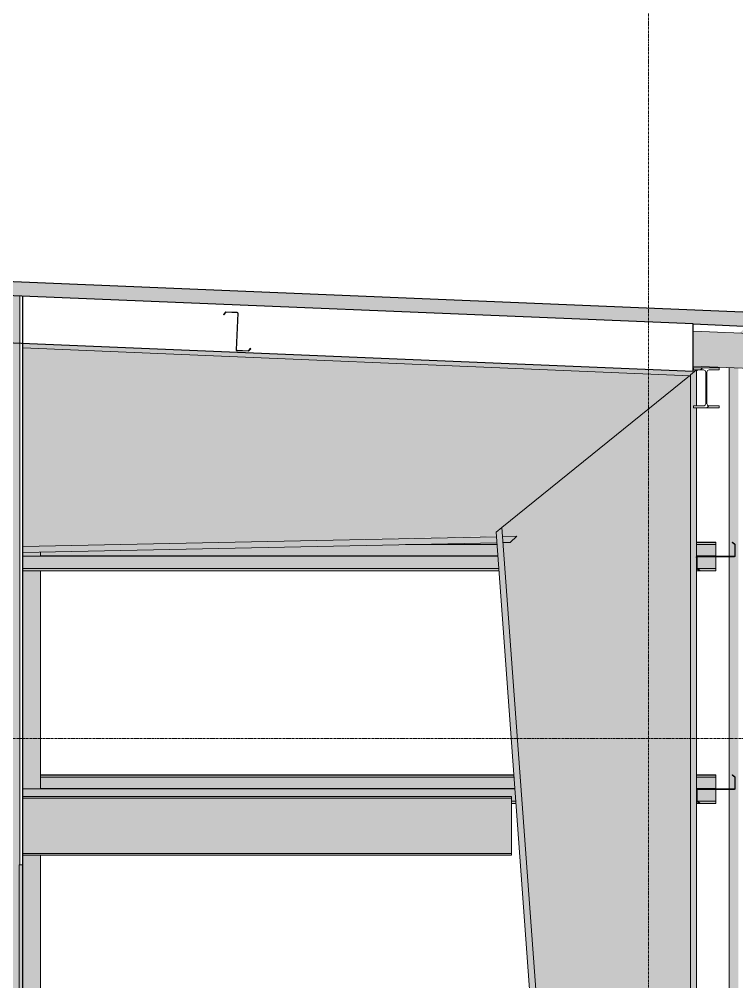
# Model space of a CAD drawing. Header units: inches. Extents: x -27425 to 3657, y -265 to 853.
# Drawn here: x -736.6 to -587.9, y 201.6 to 401.1 of the extents above; entities that cross this region are included whole.
import ezdxf

# ---------------------------------------------------------------- set-up
doc = ezdxf.new("R2010")
doc.units = ezdxf.units.IN
doc.header["$MEASUREMENT"] = 0
doc.linetypes.add('Grid Line 1_2_', pattern=[0.875, 0.5, -0.125, 0.125, -0.125])
for name, color, linetype, lineweight in [('A-CLNG', 13, 'Continuous', 9), ('A-FLOR-LEVL', 51, 'Continuous', 9), ('A-GLAZ-CWMG', 51, 'Continuous', 9), ('A-ROOF', 132, 'Continuous', 9), ('A-WALL', 113, 'Continuous', 9), ('A-WALL-PATT', 111, 'Continuous', 25), ('I-WALL', 2, 'Continuous', 9), ('S-BEAM', 12, 'Continuous', 9), ('S-COLS', 52, 'Continuous', 9), ('S-GRID', 1, 'Continuous', 9)]:
    doc.layers.add(name, color=color, linetype=linetype, lineweight=lineweight)
pattern_1 = [(45, (22063.858, 65.275), (-19.007, 19.007), []), (45, (22063.858, 94.075), (-19.007, 19.007), [])]

# ---------------------------------------------------------------- blocks, each defined once
blk = doc.blocks.new('Girt_Z - 8_D-904143-Section 5')
at = {"layer": 'S-BEAM'}
h = blk.add_hatch(dxfattribs=at)
h.set_pattern_fill('FP_16', color=256, style=0, pattern_type=2)
h.set_pattern_definition(pattern_1)
h.paths.add_polyline_path([(22360.63, 238.52), (22360.7, 238.6), (22360.16, 239.05), (22360.16, 241.37), (22360.05, 241.37), (22360.05, 239)], flags=0)
h.paths.add_polyline_path([(22360.24, 241.45), (22367.87, 241.45), (22367.87, 241.55), (22360.24, 241.55)], flags=0)
h.paths.add_polyline_path([(22367.94, 241.63), (22368.05, 241.63), (22368.05, 244), (22367.48, 244.48), (22367.41, 244.4), (22367.94, 243.95)], flags=0)
at = {"layer": 'S-BEAM', "lineweight": 15}
for p, q in [((22367.48, 244.48), (22367.41, 244.4)), ((22367.41, 244.4), (22367.94, 243.95)), ((22368.05, 244), (22367.48, 244.48)), ((22367.94, 243.95), (22367.94, 241.63)), ((22368.05, 241.63), (22368.05, 244)), ((22367.87, 241.55), (22360.24, 241.55)), ((22360.05, 241.37), (22360.05, 239)), ((22360.16, 239.05), (22360.16, 241.37)), ((22360.24, 241.45), (22367.87, 241.45)), ((22360.05, 239), (22360.63, 238.52)), ((22360.7, 238.6), (22360.16, 239.05)), ((22360.63, 238.52), (22360.7, 238.6))]:
    blk.add_line(p, q, dxfattribs=at)
for centre, radius, start, end in [((22360.24, 241.37), 0.188, 90, 180), ((22367.87, 241.63), 0.188, 270, 0), ((22367.87, 241.63), 0.0782, 270, 356.9576), ((22360.24, 241.37), 0.0782, 90, 177.8773)]:
    blk.add_arc(centre, radius, start, end, dxfattribs=at)
blk = doc.blocks.new('Girt_Z - 8_D-915553-Section 5')
at = {"layer": 'S-BEAM'}
h = blk.add_hatch(dxfattribs=at)
h.set_pattern_fill('FP_16', color=256, style=0, pattern_type=2)
h.set_pattern_definition(pattern_1)
h.paths.add_polyline_path([(22360.63, 286.77), (22360.7, 286.85), (22360.16, 287.3), (22360.16, 289.62), (22360.05, 289.62), (22360.05, 287.25)], flags=0)
h.paths.add_polyline_path([(22360.24, 289.7), (22367.87, 289.7), (22367.87, 289.8), (22360.24, 289.8)], flags=0)
h.paths.add_polyline_path([(22367.94, 289.88), (22368.05, 289.88), (22368.05, 292.25), (22367.48, 292.73), (22367.41, 292.65), (22367.94, 292.2)], flags=0)
at = {"layer": 'S-BEAM', "lineweight": 15}
for p, q in [((22367.48, 292.73), (22367.41, 292.65)), ((22367.41, 292.65), (22367.94, 292.2)), ((22368.05, 292.25), (22367.48, 292.73)), ((22367.94, 292.2), (22367.94, 289.88)), ((22368.05, 289.88), (22368.05, 292.25)), ((22360.05, 289.62), (22360.05, 287.25)), ((22360.16, 287.3), (22360.16, 289.62)), ((22367.87, 289.8), (22360.24, 289.8)), ((22360.24, 289.7), (22367.87, 289.7)), ((22360.05, 287.25), (22360.63, 286.77)), ((22360.7, 286.85), (22360.16, 287.3)), ((22360.63, 286.77), (22360.7, 286.85))]:
    blk.add_line(p, q, dxfattribs=at)
for centre, radius, start, end in [((22360.24, 289.62), 0.188, 90, 180), ((22360.24, 289.62), 0.0782, 90, 177.8773), ((22367.87, 289.88), 0.188, 270, 0), ((22367.87, 289.88), 0.0782, 270, 356.9576)]:
    blk.add_arc(centre, radius, start, end, dxfattribs=at)
blk = doc.blocks.new('Dimension Lumber - 2x8-945061-Section 5')
at = {"layer": 'S-BEAM'}
for points in [[(22421.54, 326.6), (22421.85, 333.84), (22359.3, 336.45), (22359.3, 329.19), (22414.19, 326.9)], [(22370.24, 328.74), (22370.24, 328.76), (22369.57, 328.76)]]:
    blk.add_hatch(color=256, dxfattribs=at).paths.add_polyline_path(points, flags=0)
for p, q in [((22359.3, 336.45), (22421.85, 333.84)), ((22421.85, 333.84), (22421.54, 326.6)), ((22359.3, 329.19), (22369.57, 328.76)), ((22369.57, 328.76), (22370.24, 328.74)), ((22370.24, 328.74), (22421.54, 326.6))]:
    blk.add_line(p, q, dxfattribs=at)
blk = doc.blocks.new('Family7 - Family7-772884-Section 5')
at = {"layer": 'S-BEAM'}
h = blk.add_hatch(color=256, dxfattribs=at)
h.paths.add_polyline_path([(22358.8, 327.21), (22358.8, 327.4), (22360.05, 328.41), (22359.3, 328.41), (22359.3, 328.19), (22220.43, 333.98), (22220.43, 332.98), (22336.72, 328.13)], flags=0)
h.paths.add_polyline_path([(22360.05, 328.23), (22360.24, 328.4), (22360.05, 328.41)], flags=0)
h.paths.add_polyline_path([(22215.68, 333.17), (22215.68, 334.17), (21387.43, 368.68), (21387.43, 367.68), (22205.1, 333.61)], flags=0)
h.paths.add_polyline_path([(21382.68, 367.88), (21382.68, 368.88), (21135.05, 379.2), (21135.05, 378.2), (21365.83, 368.58)], flags=0)
h = blk.add_hatch(color=256, dxfattribs=at)
h.paths.add_polyline_path([(21747.06, 281.89), (22215.68, 291.69), (22215.68, 333.17), (21387.43, 367.68), (21387.43, 319.56), (21670.8, 289.88), (21670.83, 293.35), (21671.08, 293.79), (21671.36, 293.97), (21671.75, 293.97), (21672.08, 293.74), (21672.28, 293.35), (21672.3, 292.35), (21672.3, 289.72), (21747, 281.89)], flags=0)
h.paths.add_polyline_path([(22220.43, 291.79), (22318.57, 293.93), (22318.51, 294.77), (22358.58, 327.22), (22220.43, 332.98), (22220.43, 292.65)], flags=0)
h.paths.add_polyline_path([(21382.68, 320.05), (21382.68, 367.88), (21137.73, 378.09), (21176.85, 341.61), (21329.68, 325.6)], flags=0)
h = blk.add_hatch(color=256, dxfattribs=at)
h.paths.add_polyline_path([(21747, 280.64), (22215.68, 290.44), (22215.68, 291.69), (21747.06, 281.89), (21672.3, 289.72), (21672.3, 288.46), (21717, 283.78)], flags=0)
h.paths.add_polyline_path([(21670.8, 288.62), (21670.8, 289.88), (21631.93, 293.88), (21632.2, 293.56), (21632.3, 293.12), (21632.3, 292.65), (21668.59, 288.85)], flags=0)
h.paths.add_polyline_path([(22220.43, 290.54), (22318.67, 292.6), (22318.51, 293.84), (22220.43, 291.79), (22220.43, 290.76)], flags=0)
h.paths.add_polyline_path([(22319.92, 292.62), (22321.38, 292.65), (22322.77, 293.93), (22319.83, 293.87), (22319.92, 292.63)], flags=0)
h.paths.add_polyline_path([(21630.8, 292.81), (21630.83, 293.35), (21631.07, 293.78), (21631.36, 293.97), (21630.9, 294.05), (21387.43, 319.56), (21387.43, 318.3), (21630.02, 292.89)], flags=0)
h.paths.add_polyline_path([(21382.68, 318.8), (21382.68, 320.05), (21175.78, 341.72), (21177.54, 340.28), (21329.68, 324.35)], flags=0)
for p, q in [((22220.43, 332.98), (22358.8, 327.21)), ((22359.42, 328.44), (22359.3, 328.44)), ((22360.24, 328.4), (22359.65, 328.43)), ((22360.05, 328.23), (22360.24, 328.4)), ((22318.58, 293.84), (22220.43, 291.79)), ((22322.77, 293.93), (22319.83, 293.87)), ((22321.38, 292.65), (22322.77, 293.93)), ((22220.43, 290.54), (22318.67, 292.6)), ((22319.92, 292.62), (22321.38, 292.65))]:
    blk.add_line(p, q, dxfattribs=at)
blk = doc.blocks.new('Girt_Z - 8_D-V108-Section 5')
at = {"layer": 'S-BEAM'}
h = blk.add_hatch(color=256, dxfattribs=at)
h.paths.add_polyline_path([(22224.05, 243.95), (22322.23, 243.95), (22322.19, 244.4), (22224.05, 244.4)], flags=0)
h.paths.add_polyline_path([(22364.05, 243.95), (22364.05, 244.4), (22360.05, 244.4), (22360.05, 243.95)], flags=0)
h = blk.add_hatch(color=256, dxfattribs=at)
h.paths.add_polyline_path([(22224.05, 241.63), (22322.39, 241.63), (22322.23, 243.95), (22224.05, 243.95)], flags=0)
h.paths.add_polyline_path([(22364.05, 241.63), (22364.05, 243.95), (22360.05, 243.95), (22360.05, 241.63)], flags=0)
for points in [[(22364.05, 244.4), (22364.05, 244.48), (22360.05, 244.4)], [(22364.05, 241.55), (22364.05, 241.63), (22360.24, 241.55)]]:
    blk.add_hatch(color=256, dxfattribs=at).paths.add_polyline_path(points, flags=0)
h = blk.add_hatch(color=256, dxfattribs=at)
h.paths.add_polyline_path([(22220.43, 241.37), (22322.41, 241.37), (22322.4, 241.55), (22220.43, 241.5), (22220.43, 241.38)], flags=0)
h.paths.add_polyline_path([(22360.24, 241.5), (22360.24, 241.55), (22360.05, 241.5)], flags=0)
h.paths.add_polyline_path([(22360.05, 241.37), (22360.16, 241.37), (22360.24, 241.37), (22360.16, 241.5), (22360.05, 241.5), (22360.05, 241.37)], flags=0)
h = blk.add_hatch(color=256, dxfattribs=at)
h.paths.add_polyline_path([(22321.68, 239), (22322.59, 239), (22322.41, 241.37), (22220.43, 241.37), (22220.43, 240), (22321.68, 240), (22321.68, 239.11)], flags=0)
h.paths.add_polyline_path([(22360.63, 239), (22364.05, 239), (22364.05, 241.37), (22360.16, 241.37), (22360.22, 239)], flags=0)
h = blk.add_hatch(color=256, dxfattribs=at)
h.paths.add_polyline_path([(22322.62, 238.52), (22322.59, 239), (22321.68, 238.94), (22321.68, 238.52)], flags=0)
h.paths.add_polyline_path([(22360.63, 238.52), (22360.05, 239), (22360.05, 238.52), (22360.16, 238.52)], flags=0)
h.paths.add_polyline_path([(22364.05, 238.52), (22364.05, 239), (22360.22, 239), (22360.7, 238.6), (22360.7, 238.52)], flags=0)
for p, q in [((22322.19, 244.48), (22224.05, 244.48)), ((22322.19, 244.4), (22224.05, 244.4)), ((22322.23, 243.95), (22224.05, 243.95)), ((22364.05, 244.48), (22360.05, 244.48)), ((22364.05, 244.4), (22360.05, 244.4)), ((22364.05, 243.95), (22360.05, 243.95)), ((22364.05, 244.48), (22364.05, 244.4)), ((22364.05, 244.4), (22364.05, 243.95)), ((22364.05, 243.95), (22364.05, 241.63)), ((22322.4, 241.55), (22220.43, 241.55)), ((22322.39, 241.63), (22224.05, 241.63)), ((22364.05, 241.63), (22360.05, 241.63)), ((22360.24, 241.55), (22360.05, 241.55)), ((22364.05, 241.63), (22364.05, 241.55)), ((22364.05, 241.37), (22364.05, 239)), ((22321.68, 239), (22322.59, 239)), ((22322.62, 238.52), (22321.68, 238.52)), ((22364.05, 238.52), (22360.05, 238.52)), ((22360.21, 239), (22364.05, 239)), ((22364.05, 239), (22364.05, 238.52))]:
    blk.add_line(p, q, dxfattribs=at)
blk = doc.blocks.new('Girt_Z - 8_D-V109-Section 5')
at = {"layer": 'S-BEAM'}
h = blk.add_hatch(color=256, dxfattribs=at)
h.paths.add_polyline_path([(22318.87, 289.88), (22318.7, 292.2), (22299.69, 292.2), (22224.05, 290.62), (22224.05, 289.88), (22318.51, 289.88)], flags=0)
h.paths.add_polyline_path([(22364.05, 289.88), (22364.05, 292.2), (22360.05, 292.2), (22360.05, 289.88)], flags=0)
h = blk.add_hatch(color=256, dxfattribs=at)
h.paths.add_polyline_path([(22318.7, 292.2), (22318.67, 292.6), (22299.69, 292.2), (22318.51, 292.2)], flags=0)
h.paths.add_polyline_path([(22364.05, 292.2), (22364.05, 292.65), (22360.05, 292.65), (22360.05, 292.2)], flags=0)
for points in [[(22364.05, 292.65), (22364.05, 292.73), (22360.05, 292.65)], [(22364.05, 289.8), (22364.05, 289.88), (22360.24, 289.8)]]:
    blk.add_hatch(color=256, dxfattribs=at).paths.add_polyline_path(points, flags=0)
h = blk.add_hatch(color=256, dxfattribs=at)
h.paths.add_polyline_path([(22220.43, 289.62), (22318.89, 289.62), (22318.87, 289.8), (22220.43, 289.75), (22220.43, 289.63)], flags=0)
h.paths.add_polyline_path([(22360.24, 289.75), (22360.24, 289.8), (22360.05, 289.75)], flags=0)
h.paths.add_polyline_path([(22364.05, 289.62), (22364.05, 289.7), (22360.16, 289.62)], flags=0)
h = blk.add_hatch(color=256, dxfattribs=at)
h.paths.add_polyline_path([(22364.05, 287.25), (22364.05, 289.62), (22360.16, 289.62), (22360.22, 287.25), (22360.7, 287.25)], flags=0)
h.paths.add_polyline_path([(22259.26, 287.25), (22319.06, 287.25), (22318.89, 289.62), (22220.43, 289.62), (22220.43, 287.25)], flags=0)
h = blk.add_hatch(color=256, dxfattribs=at)
h.paths.add_polyline_path([(22360.63, 286.77), (22360.05, 287.25), (22360.05, 286.77), (22360.16, 286.77)], flags=0)
h.paths.add_polyline_path([(22360.7, 286.77), (22364.05, 286.77), (22364.05, 287.25), (22360.22, 287.25), (22360.7, 286.85), (22360.63, 286.77)], flags=0)
h.paths.add_polyline_path([(22259.26, 286.77), (22319.1, 286.77), (22319.06, 287.25), (22220.43, 287.25), (22220.43, 286.77)], flags=0)
for p, q in [((22318.7, 292.2), (22299.69, 292.2)), ((22364.05, 292.73), (22360.05, 292.73)), ((22364.05, 292.65), (22360.05, 292.65)), ((22364.05, 292.2), (22360.05, 292.2)), ((22364.05, 292.73), (22364.05, 292.65)), ((22364.05, 292.65), (22364.05, 292.2)), ((22364.05, 292.2), (22364.05, 289.88)), ((22318.87, 289.8), (22220.43, 289.8)), ((22318.87, 289.88), (22224.05, 289.88)), ((22364.05, 289.88), (22360.05, 289.88)), ((22360.24, 289.8), (22360.05, 289.8)), ((22364.05, 289.88), (22364.05, 289.8)), ((22364.05, 289.62), (22364.05, 287.25)), ((22220.43, 287.25), (22319.06, 287.25)), ((22319.1, 286.77), (22220.43, 286.77)), ((22364.05, 286.77), (22360.05, 286.77)), ((22360.21, 287.25), (22364.05, 287.25)), ((22364.05, 287.25), (22364.05, 286.77))]:
    blk.add_line(p, q, dxfattribs=at)
blk = doc.blocks.new('Girt_Z - 8_D-V126-Section 5')
at = {"layer": 'S-BEAM'}
h = blk.add_hatch(dxfattribs=at)
h.set_pattern_fill('FP_16', color=256, style=0, pattern_type=2)
h.set_pattern_definition(pattern_1)
h.paths.add_polyline_path([(22267.17, 332.28), (22267.67, 332.83), (22267.59, 332.91), (22267.12, 332.39), (22264.8, 332.49), (22264.8, 332.38)], flags=0)
h.paths.add_polyline_path([(22264.73, 332.57), (22265.05, 340.19), (22264.94, 340.19), (22264.62, 332.57)], flags=0)
h.paths.add_polyline_path([(22262.08, 339.85), (22262.55, 340.37), (22264.87, 340.27), (22264.87, 340.38), (22262.5, 340.48), (22262, 339.93)], flags=0)
at = {"layer": 'S-BEAM', "lineweight": 15}
for p, q in [((22262.5, 340.48), (22262, 339.93)), ((22262, 339.93), (22262.08, 339.85)), ((22262.08, 339.85), (22262.55, 340.37)), ((22264.87, 340.38), (22262.5, 340.48)), ((22262.55, 340.37), (22264.87, 340.27)), ((22264.94, 340.19), (22264.62, 332.57)), ((22264.73, 332.57), (22265.05, 340.19)), ((22267.12, 332.39), (22264.8, 332.49)), ((22264.8, 332.38), (22267.17, 332.28)), ((22267.59, 332.91), (22267.12, 332.39)), ((22267.17, 332.28), (22267.67, 332.83)), ((22267.67, 332.83), (22267.59, 332.91))]:
    blk.add_line(p, q, dxfattribs=at)
for centre, radius, start, end in [((22264.86, 340.2), 0.187, 357.6141, 87.6141), ((22264.86, 340.2), 0.0782, 357.6141, 85.4913), ((22264.81, 332.57), 0.188, 177.6141, 267.6141), ((22264.81, 332.57), 0.0782, 177.6141, 264.5717)]:
    blk.add_arc(centre, radius, start, end, dxfattribs=at)
blk = doc.blocks.new('W-Wide Flange - W12X26-943848-Section 5')
at = {"layer": 'S-BEAM'}
h = blk.add_hatch(color=256, dxfattribs=at)
h.paths.add_polyline_path([(22318.51, 239.62), (22321.68, 239.62), (22321.68, 240), (22220.43, 240), (22220.43, 239.62), (22297.99, 239.62)], flags=0)
h.paths.add_polyline_path([(21674.55, 239.62), (21722.93, 239.62), (21722.93, 240), (21674.55, 240)], flags=0)
h = blk.add_hatch(color=256, dxfattribs=at)
h.paths.add_polyline_path([(21674.55, 238.94), (21722.93, 238.94), (21722.93, 239.62), (21674.55, 239.57), (21674.55, 239.04)], flags=0)
h.paths.add_polyline_path([(22220.43, 238.94), (22321.68, 238.94), (22321.68, 239.62), (22220.43, 239.54), (22220.43, 238.95)], flags=0)
h = blk.add_hatch(color=256, dxfattribs=at)
h.paths.add_polyline_path([(22319.69, 228.84), (22321.68, 228.84), (22321.68, 238.94), (22220.43, 238.94), (22220.43, 228.84), (22318.51, 228.84)], flags=0)
h.paths.add_polyline_path([(21678.27, 228.84), (21722.93, 228.84), (21722.93, 238.94), (21674.55, 238.94), (21674.55, 228.84)], flags=0)
h = blk.add_hatch(color=256, dxfattribs=at)
h.paths.add_polyline_path([(21717, 228.16), (21722.93, 228.22), (21722.93, 228.84), (21674.55, 228.77), (21674.55, 228.16), (21697.64, 228.16)], flags=0)
h.paths.add_polyline_path([(22321.68, 228.16), (22321.68, 228.84), (22220.43, 228.84), (22220.43, 228.16), (22318.51, 228.16)], flags=0)
h = blk.add_hatch(color=256, dxfattribs=at)
h.paths.add_polyline_path([(22318.51, 227.78), (22321.68, 227.78), (22321.68, 228.16), (22220.43, 228.16), (22220.43, 227.78), (22297.99, 227.78)], flags=0)
h.paths.add_polyline_path([(21674.55, 227.78), (21722.93, 227.78), (21722.93, 228.16), (21674.55, 228.16)], flags=0)
for p, q in [((22220.43, 240), (22321.68, 240)), ((22220.43, 239.62), (22321.68, 239.62)), ((22321.68, 240), (22321.68, 239.62)), ((22321.68, 239.62), (22321.68, 238.94)), ((22321.68, 238.94), (22321.68, 228.84)), ((22220.43, 228.16), (22321.68, 228.16)), ((22220.43, 227.78), (22321.68, 227.78)), ((22321.68, 228.84), (22321.68, 228.16)), ((22321.68, 228.16), (22321.68, 227.78))]:
    blk.add_line(p, q, dxfattribs=at)
blk = doc.blocks.new('Rectangular Mullion - Profile_Polycarbonate_Upper and left-937187-Section 5')
at = {"layer": 'A-GLAZ-CWMG'}
h = blk.add_hatch(color=256, dxfattribs=at)
h.paths.add_polyline_path([(22366.82, 0), (22370.44, 0), (22370.44, 45.52), (22366.82, 45.52), (22366.82, 20.16)], flags=0)
h.paths.add_polyline_path([(22370.44, 48.55), (22370.44, 93.77), (22366.82, 93.77), (22366.82, 48.55)], flags=0)
h.paths.add_polyline_path([(22370.44, 96.8), (22370.44, 138.24), (22366.82, 138.39), (22366.82, 96.8)], flags=0)
h.paths.add_polyline_path([(22370.35, 160.76), (22370.21, 160.94), (22368.68, 161), (22368.68, 160.83), (22369.89, 160.78)], flags=0)
h.paths.add_polyline_path([(22370.44, 173.14), (22370.44, 328.73), (22370.24, 328.74), (22370.24, 192.06), (22368.67, 192.06), (22368.67, 328.76), (22368.67, 328.8), (22366.82, 328.88), (22366.82, 289.8), (22367.87, 289.8), (22367.87, 289.7), (22366.82, 289.7), (22366.82, 241.55), (22367.87, 241.55), (22367.87, 241.45), (22366.82, 241.45), (22366.82, 193.3), (22367.87, 193.3), (22367.87, 193.2), (22366.82, 193.2), (22366.82, 192), (22368.68, 192), (22368.68, 173.22)], flags=0)
h.paths.add_polyline_path([(22367.94, 193.38), (22367.87, 195.76), (22367.41, 196.15), (22367.48, 196.23), (22368.05, 195.7), (22368.05, 193.38)], flags=0)
h.paths.add_polyline_path([(22367.94, 241.63), (22367.87, 244.01), (22367.41, 244.4), (22367.48, 244.48), (22368.05, 243.95), (22368.05, 241.63)], flags=0)
h.paths.add_polyline_path([(22367.94, 289.88), (22367.87, 292.26), (22367.41, 292.65), (22367.48, 292.73), (22368.05, 292.2), (22368.05, 289.88)], flags=0)
h.paths.add_polyline_path([(22370.44, 335.98), (22370.44, 337.48), (22368.94, 336.05)], flags=0)
for p, q in [((22366.82, 328.88), (22366.82, 289.8)), ((22366.82, 289.71), (22366.82, 241.55)), ((22366.82, 241.46), (22366.82, 193.3))]:
    blk.add_line(p, q, dxfattribs=at)
blk = doc.blocks.new('Rectangular Mullion - Profile_Polycarbonate_right-937188-Section 5')
at = {"layer": 'A-GLAZ-CWMG'}
h = blk.add_hatch(color=256, dxfattribs=at)
h.paths.add_polyline_path([(22220.43, 0), (22224.05, 0), (22224.05, 45.52), (22220.43, 45.52)], flags=0)
h.paths.add_polyline_path([(22220.43, 48.55), (22224.05, 48.55), (22224.05, 93.77), (22220.43, 93.77)], flags=0)
h.paths.add_polyline_path([(22220.43, 96.8), (22224.05, 96.8), (22224.05, 142.02), (22220.43, 142.02)], flags=0)
h.paths.add_polyline_path([(22220.43, 145.05), (22224.05, 145.05), (22224.05, 190.27), (22220.43, 190.27), (22220.43, 170.2)], flags=0)
h.paths.add_polyline_path([(22224.05, 193.3), (22224.05, 227.78), (22220.43, 227.78), (22220.43, 193.3), (22220.53, 193.3)], flags=0)
h.paths.add_polyline_path([(22220.53, 241.55), (22224.05, 241.55), (22224.05, 286.77), (22220.43, 286.77), (22220.43, 241.55)], flags=0)
h.paths.add_polyline_path([(22220.43, 289.8), (22224.05, 289.8), (22224.05, 290.62), (22220.43, 290.54)], flags=0)
for p, q in [((22224.05, 289.8), (22224.05, 290.62)), ((22224.05, 241.55), (22224.05, 286.77)), ((22224.05, 193.3), (22224.05, 227.78))]:
    blk.add_line(p, q, dxfattribs=at)
blk = doc.blocks.new('W-Wide Flange - W8X21-946647-Section 5')
at = {"layer": 'S-BEAM'}
h = blk.add_hatch(dxfattribs=at)
h.set_pattern_fill('FP_16', color=256, style=0, pattern_type=2)
h.set_pattern_definition(pattern_1)
h.paths.add_polyline_path([(22364.69, 320.55), (22364.69, 320.95), (22362.65, 320.95), (22362.32, 321.09), (22362.18, 321.42), (22362.18, 327.95), (22362.32, 328.29), (22362.65, 328.43), (22364.69, 328.43), (22364.69, 328.83), (22359.42, 328.83), (22359.42, 328.43), (22361.45, 328.43), (22361.79, 328.29), (22361.93, 327.95), (22361.93, 321.42), (22361.79, 321.09), (22361.45, 320.95), (22359.42, 320.95), (22359.42, 320.55)], flags=0)
at = {"layer": 'S-BEAM', "lineweight": 15}
for p, q in [((22364.69, 328.83), (22359.42, 328.83)), ((22359.42, 328.83), (22359.42, 328.43)), ((22359.42, 328.43), (22361.45, 328.43)), ((22361.93, 327.95), (22361.93, 321.42)), ((22362.18, 321.42), (22362.18, 327.95)), ((22362.65, 328.43), (22364.69, 328.43)), ((22364.69, 328.43), (22364.69, 328.83)), ((22361.45, 320.95), (22359.42, 320.95)), ((22359.42, 320.95), (22359.42, 320.55)), ((22359.42, 320.55), (22364.69, 320.55)), ((22364.69, 320.95), (22362.65, 320.95)), ((22364.69, 320.55), (22364.69, 320.95))]:
    blk.add_line(p, q, dxfattribs=at)
for centre, start, end in [((22361.45, 327.95), 0, 90), ((22362.65, 327.95), 90, 180), ((22361.45, 321.42), 270, 0), ((22362.65, 321.42), 180, 270)]:
    blk.add_arc(centre, 0.475, start, end, dxfattribs=at)

msp = doc.modelspace()

# ---------------------------------------------------------------- hatches: boundary and pattern name
at = {"layer": 'A-ROOF'}
msp.add_hatch(color=256, dxfattribs=at).paths.add_polyline_path([(-534.24, 335.33), (-534.24, 338.21), (-1833.99, 392.37), (-1833.99, 389.49), (-542.1, 335.66)], flags=0)
at = {"layer": 'A-WALL'}
for points in [[(-742.61, 0), (-736.61, 0), (-736.61, 225.78), (-740.61, 225.78), (-740.61, 240), (-742.61, 240), (-742.61, 95.18)], [(-736.61, 0), (-735.86, 0), (-735.86, 225.78), (-736.61, 225.78), (-736.61, 95.18)]]:
    msp.add_hatch(color=256, dxfattribs=at).paths.add_polyline_path(points, flags=0)
at = {"layer": 'A-WALL-PATT', "lineweight": 9}
h = msp.add_hatch(dxfattribs=at)
h.set_pattern_fill('FP_21', color=256, style=0, pattern_type=2)
h.set_pattern_definition([(0, (22063.858, 65.275), (61.44, 15.36), [2.534, -43.546, 2.534, -43.546, -245.76]), (0, (22063.858, 65.275), (61.44, 15.36), [-92.16, 2.534, -89.626, 2.534, -43.546, -107.52]), (0, (22063.858, 65.275), (61.44, 15.36), [-230.4, 2.534, -28.186, 2.534, -74.266]), (120, (22086.898, 72.955), (-44.02215, 45.528601), [2.534, -43.546, 2.534, -43.546, -245.76]), (120, (22086.898, 72.955), (-44.02215, 45.528601), [-92.16, 2.534, -89.626, 2.534, -43.546, -107.52]), (120, (22086.898, 72.955), (-44.02215, 45.528601), [-230.4, 2.534, -28.186, 2.534, -74.266]), (240, (22094.578, 103.675), (-17.41785, -60.888601), [2.534, -43.546, 2.534, -43.546, -245.76]), (240, (22094.578, 103.675), (-17.41785, -60.888601), [-92.16, 2.534, -89.626, 2.534, -43.546, -107.52]), (240, (22094.578, 103.675), (-17.41785, -60.888601), [-230.4, 2.534, -28.186, 2.534, -74.266])])
h.paths.add_polyline_path([(-736.49, 225.78), (-735.86, 225.78), (-735.86, 343.73), (-736.49, 343.76), (-736.49, 226.47)], flags=0)
at = {"layer": 'I-WALL'}
msp.add_hatch(color=256, dxfattribs=at).paths.add_polyline_path([(-736.49, 225.78), (-736.49, 343.76), (-739.99, 343.91), (-739.99, 225.78), (-736.61, 225.78)], flags=0)
at = {"layer": 'S-COLS'}
for points in [[(-597.49, 0), (-596.24, 0), (-596.24, 145), (-596.99, 145), (-596.99, 192), (-596.24, 192), (-596.24, 320.55), (-596.87, 320.55), (-596.87, 320.95), (-596.24, 320.95), (-596.24, 328.41), (-597.49, 327.4), (-597.49, 20.16)], [(-603.24, 0), (-597.49, 0), (-597.49, 327.21), (-597.72, 327.21), (-636.59, 295.73), (-636.46, 293.87), (-633.52, 293.93), (-634.91, 292.65), (-636.37, 292.62), (-614.98, 0), (-609.24, 0), (-609.17, 138.96), (-603.24, 138.96), (-603.24, 20.16)], [(-614.98, 0), (-636.59, 295.73), (-637.78, 294.77), (-616.24, 0)]]:
    msp.add_hatch(color=256, dxfattribs=at).paths.add_polyline_path(points, flags=0)

# ---------------------------------------------------------------- linework, layer by layer
at = {"layer": 'A-CLNG', "lineweight": 25}
for p, q in [((-596.99, 337.95), (-1821.86, 388.98)), ((-1821.86, 379.23), (-596.99, 328.19)), ((-596.99, 328.19), (-596.99, 337.95))]:
    msp.add_line(p, q, dxfattribs=at)
at = {"layer": 'A-FLOR-LEVL', "linetype": 'Grid Line 1_2_'}
msp.add_line((-2594.69, 252), (271.08, 252), dxfattribs=at)
at = {"layer": 'A-ROOF', "lineweight": 25}
for p, q in [((-534.24, 338.21), (-1833.99, 392.37)), ((-596.99, 337.95), (-534.24, 335.33))]:
    msp.add_line(p, q, dxfattribs=at)
at = {"layer": 'A-WALL'}
for p, q in [((-736.49, 343.76), (-736.49, 225.78)), ((-735.86, 225.78), (-736.61, 225.78)), ((-736.61, 225.78), (-736.61, 0))]:
    msp.add_line(p, q, dxfattribs=at)
at = {"layer": 'A-WALL', "lineweight": 25}
msp.add_line((-735.86, 0), (-735.86, 225.78), dxfattribs=at)
at = {"layer": 'I-WALL', "lineweight": 25}
msp.add_line((-735.86, 225.78), (-735.86, 343.73), dxfattribs=at)
at = {"layer": 'S-COLS'}
for p, q in [((-596.24, 328.41), (-597.49, 327.4)), ((-597.49, 327.4), (-597.49, 0)), ((-596.24, 320.95), (-596.24, 328.41)), ((-597.7, 327.22), (-636.59, 295.73)), ((-596.24, 289.62), (-596.24, 320.55)), ((-636.59, 295.73), (-637.78, 294.77)), ((-636.59, 295.73), (-614.98, 0)), ((-616.24, 0), (-637.78, 294.77)), ((-596.24, 241.37), (-596.24, 287.25)), ((-596.24, 193.12), (-596.24, 239))]:
    msp.add_line(p, q, dxfattribs=at)
at = {"layer": 'S-GRID', "linetype": 'Grid Line 1_2_'}
msp.add_line((-606.24, -132), (-606.24, 648.66), dxfattribs=at)

# ---------------------------------------------------------------- block references
at = {"layer": 'A-GLAZ-CWMG'}
for name in ['Rectangular Mullion - Profile_Polycarbonate_Upper and left-937187-Section 5', 'Rectangular Mullion - Profile_Polycarbonate_right-937188-Section 5']:
    msp.add_blockref(name, (-22956.29, 0), dxfattribs=at)
at = {"layer": 'S-BEAM'}
for name in ['Family7 - Family7-772884-Section 5', 'Girt_Z - 8_D-V126-Section 5', 'Dimension Lumber - 2x8-945061-Section 5', 'W-Wide Flange - W8X21-946647-Section 5', 'Girt_Z - 8_D-V109-Section 5', 'Girt_Z - 8_D-915553-Section 5', 'Girt_Z - 8_D-V108-Section 5', 'Girt_Z - 8_D-904143-Section 5', 'W-Wide Flange - W12X26-943848-Section 5']:
    msp.add_blockref(name, (-22956.29, 0), dxfattribs=at)

doc.saveas('drawing.dxf')
